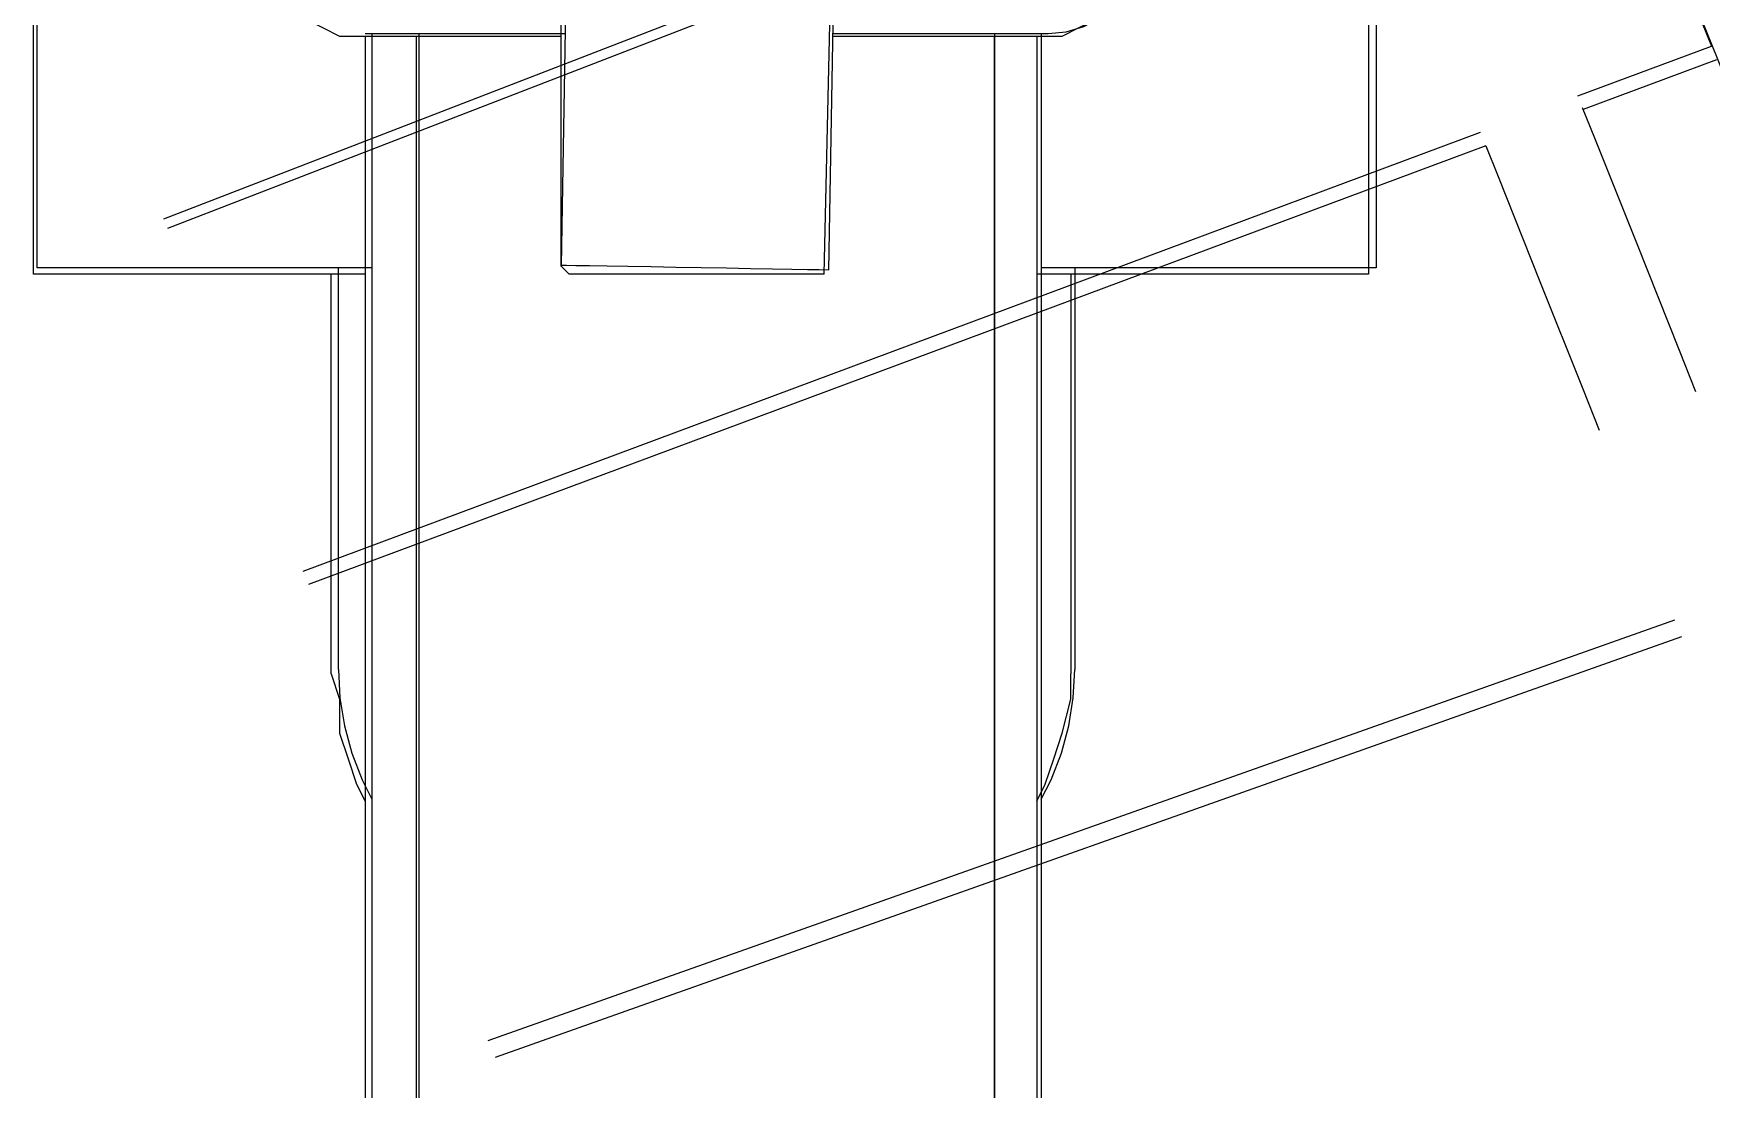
# Model space of a CAD drawing. Extents: x 3 to 592, y 5 to 207.
# Drawn here: x 134.37 to 141.34, y 59.16 to 63.55 of the extents above; entities that cross this region are included whole.
import ezdxf

# ---------------------------------------------------------------- set-up
doc = ezdxf.new("R2010")
doc.units = 0
doc.layers.get('0').update_dxf_attribs({"linetype": 'CONTINUOUS'})

msp = doc.modelspace()

# ---------------------------------------------------------------- linework, layer by layer
at = {"color": 7}
for points in [[(134.373056, 62.5475), (134.373056, 68.121389)], [(134.388013, 62.573676), (134.388013, 68.129221)], [(134.388013, 62.573676), (134.388013, 68.129221)], [(134.388013, 62.573676), (134.388013, 68.129221)], [(134.388013, 62.573676), (134.388013, 68.129221)], [(139.911667, 68.121389), (139.911667, 62.5475)], [(139.943558, 68.129221), (139.943558, 62.573676)], [(139.943558, 68.129221), (139.943558, 62.573676)], [(139.943558, 68.129221), (139.943558, 62.573676)], [(139.943558, 68.129221), (139.943558, 62.573676)], [(140.732722, 64.982796), (141.335266, 63.493721)], [(140.732722, 64.982796), (141.335266, 63.493721)], [(140.819117, 64.776703), (141.405786, 63.327139)], [(140.819117, 64.776703), (141.405786, 63.327139)], [(134.913061, 62.776749), (139.771473, 64.655982)], [(134.913061, 62.776749), (139.771473, 64.655982)], [(139.787171, 64.617036), (134.928495, 62.737717)], [(139.787171, 64.617036), (134.928495, 62.737717)], [(136.560278, 64.276111), (136.560278, 62.582778)], [(136.59164, 64.296114), (136.561654, 62.58373)], [(136.59164, 64.296114), (136.561654, 62.58373)], [(136.59164, 64.296114), (136.561654, 62.58373)], [(136.59164, 64.296114), (136.561654, 62.58373)], [(137.653889, 62.5475), (137.689167, 64.135)], [(137.672551, 62.564363), (137.700067, 64.139516)], [(137.672551, 62.564363), (137.700067, 64.139516)], [(137.672551, 62.564363), (137.700067, 64.139516)], [(137.672551, 62.564363), (137.700067, 64.139516)], [(135.325556, 63.923333), (135.360833, 63.852778), (135.360833, 63.782222), (135.396111, 63.711667), (135.466667, 63.641111), (135.501944, 63.605833), (135.5725, 63.570556), (135.643056, 63.535278), (135.748889, 63.535278)], [(138.571111, 63.535278), (138.641667, 63.535278), (138.712222, 63.570556), (138.782778, 63.605833), (138.853333, 63.641111), (138.888611, 63.711667), (138.923889, 63.782222), (138.959167, 63.852778), (138.959167, 63.923333)], [(138.582471, 63.545896), (138.658318, 63.553305), (138.731343, 63.57553), (138.798371, 63.611513), (138.857284, 63.659844), (138.905968, 63.718757), (138.941598, 63.786138), (138.963823, 63.85881), (138.971232, 63.934657)], [(138.582471, 63.545896), (138.658318, 63.553305), (138.731343, 63.57553), (138.798371, 63.611513), (138.857284, 63.659844), (138.905968, 63.718757), (138.941598, 63.786138), (138.963823, 63.85881), (138.971232, 63.934657)], [(138.582471, 63.545896), (138.658318, 63.553305), (138.731343, 63.57553), (138.798371, 63.611513), (138.857284, 63.659844), (138.905968, 63.718757), (138.941598, 63.786138), (138.963823, 63.85881), (138.971232, 63.934657)], [(138.582471, 63.545896), (138.658318, 63.553305), (138.731343, 63.57553), (138.798371, 63.611513), (138.857284, 63.659844), (138.905968, 63.718757), (138.941598, 63.786138), (138.963823, 63.85881), (138.971232, 63.934657)], [(135.748889, 63.535278), (135.748889, 57.961389)], [(135.748889, 63.535278), (136.560278, 63.535278)], [(135.749136, 63.545896), (136.578516, 63.545896)], [(135.749136, 63.545896), (136.578516, 63.545896)], [(135.749136, 63.545896), (136.578516, 63.545896)], [(135.749136, 63.545896), (136.578516, 63.545896)], [(135.776899, 63.545896), (135.776899, 57.990352)], [(135.776899, 63.545896), (135.776899, 57.990352)], [(135.776899, 63.545896), (135.776899, 57.990352)], [(135.776899, 63.545896), (135.776899, 57.990352)], [(135.960556, 63.535278), (135.960556, 57.961389)], [(135.971351, 63.545896), (135.971351, 57.990352)], [(135.971351, 63.545896), (135.971351, 57.990352)], [(135.971351, 63.545896), (135.971351, 57.990352)], [(135.971351, 63.545896), (135.971351, 57.990352)], [(137.689167, 63.535278), (138.571111, 63.535278)], [(137.689766, 63.545896), (138.582294, 63.545896)], [(137.689766, 63.545896), (138.582294, 63.545896)], [(137.689766, 63.545896), (138.582294, 63.545896)], [(137.689766, 63.545896), (138.582294, 63.545896)], [(138.359444, 63.535278), (138.359444, 57.961389)], [(138.360221, 63.545896), (138.360221, 57.990352)], [(138.360221, 63.545896), (138.360221, 57.990352)], [(138.360221, 63.545896), (138.360221, 57.990352)], [(138.360221, 63.545896), (138.360221, 57.990352)], [(138.535833, 63.535278), (138.535833, 57.961389)], [(138.554672, 63.545896), (138.554672, 57.990352)], [(138.554672, 63.545896), (138.554672, 57.990352)], [(138.554672, 63.545896), (138.554672, 57.990352)], [(138.554672, 63.545896), (138.554672, 57.990352)], [(140.780664, 63.287028), (141.335231, 63.493756)], [(140.780664, 63.287028), (141.335231, 63.493756)], [(141.356221, 63.437241), (140.803066, 63.230866)], [(141.356221, 63.437241), (140.803066, 63.230866)], [(140.799427, 63.23982), (140.850161, 63.112615), (141.023728, 62.676934), (141.201175, 62.231729), (141.269557, 62.060042)], [(140.799427, 63.23982), (140.850161, 63.112615), (141.023728, 62.676934), (141.201175, 62.231729), (141.269557, 62.060042)], [(135.492099, 61.315343), (140.377263, 63.136709)], [(135.492099, 61.315343), (140.377263, 63.136709)], [(140.399488, 63.080512), (135.51428, 61.259128)], [(140.399488, 63.080512), (135.51428, 61.259128)], [(140.399483, 63.080435), (140.450217, 62.95323), (140.623784, 62.517549), (140.801231, 62.072344), (140.869613, 61.900657)], [(140.399483, 63.080435), (140.450217, 62.95323), (140.623784, 62.517549), (140.801231, 62.072344), (140.869613, 61.900657)], [(135.748889, 62.5475), (134.373056, 62.5475)], [(135.776899, 62.573676), (134.388013, 62.573676)], [(135.776899, 62.573676), (134.388013, 62.573676)], [(135.776899, 62.573676), (134.388013, 62.573676)], [(135.776899, 62.573676), (134.388013, 62.573676)], [(135.607778, 62.053611), (135.607778, 62.265278), (135.607778, 62.476944), (135.607778, 62.5475)], [(135.638011, 62.074989), (135.638011, 62.282776), (135.638011, 62.50432), (135.638011, 62.573817)], [(135.638011, 62.074989), (135.638011, 62.282776), (135.638011, 62.50432), (135.638011, 62.573817)], [(135.638011, 62.074989), (135.638011, 62.282776), (135.638011, 62.50432), (135.638011, 62.573817)], [(135.638011, 62.074989), (135.638011, 62.282776), (135.638011, 62.50432), (135.638011, 62.573817)], [(137.653889, 62.5475), (137.618611, 62.5475), (137.583333, 62.5475), (137.512778, 62.5475), (137.406944, 62.5475), (137.336389, 62.5475), (137.230556, 62.5475), (137.124722, 62.5475), (137.018889, 62.5475), (136.913056, 62.5475), (136.807222, 62.5475), (136.736667, 62.5475), (136.666111, 62.5475), (136.595556, 62.5475), (136.560278, 62.582778)], [(137.672551, 62.564363), (137.632687, 62.565068), (137.584356, 62.565774), (137.519093, 62.567185), (137.439365, 62.568596), (137.347995, 62.570007), (137.248159, 62.571771), (137.143384, 62.573535), (137.037904, 62.575652), (136.935245, 62.577416), (136.83929, 62.578827), (136.753212, 62.580591), (136.68054, 62.581649), (136.62339, 62.582707), (136.584231, 62.583413), (136.564123, 62.583766)], [(137.672551, 62.564363), (137.632687, 62.565068), (137.584356, 62.565774), (137.519093, 62.567185), (137.439365, 62.568596), (137.347995, 62.570007), (137.248159, 62.571771), (137.143384, 62.573535), (137.037904, 62.575652), (136.935245, 62.577416), (136.83929, 62.578827), (136.753212, 62.580591), (136.68054, 62.581649), (136.62339, 62.582707), (136.584231, 62.583413), (136.564123, 62.583766)], [(137.672551, 62.564363), (137.632687, 62.565068), (137.584356, 62.565774), (137.519093, 62.567185), (137.439365, 62.568596), (137.347995, 62.570007), (137.248159, 62.571771), (137.143384, 62.573535), (137.037904, 62.575652), (136.935245, 62.577416), (136.83929, 62.578827), (136.753212, 62.580591), (136.68054, 62.581649), (136.62339, 62.582707), (136.584231, 62.583413), (136.564123, 62.583766)], [(137.672551, 62.564363), (137.632687, 62.565068), (137.584356, 62.565774), (137.519093, 62.567185), (137.439365, 62.568596), (137.347995, 62.570007), (137.248159, 62.571771), (137.143384, 62.573535), (137.037904, 62.575652), (136.935245, 62.577416), (136.83929, 62.578827), (136.753212, 62.580591), (136.68054, 62.581649), (136.62339, 62.582707), (136.584231, 62.583413), (136.564123, 62.583766)], [(139.911667, 62.5475), (138.535833, 62.5475)], [(139.943558, 62.573676), (138.554672, 62.573676)], [(139.943558, 62.573676), (138.554672, 62.573676)], [(139.943558, 62.573676), (138.554672, 62.573676)], [(139.943558, 62.573676), (138.554672, 62.573676)], [(138.676944, 62.5475), (138.676944, 62.476944), (138.676944, 62.265278), (138.676944, 62.053611)], [(138.69356, 62.573676), (138.69356, 62.504532), (138.69356, 62.282987), (138.69356, 62.074848)], [(138.69356, 62.573676), (138.69356, 62.504532), (138.69356, 62.282987), (138.69356, 62.074848)], [(138.69356, 62.573676), (138.69356, 62.504532), (138.69356, 62.282987), (138.69356, 62.074848)], [(138.69356, 62.573676), (138.69356, 62.504532), (138.69356, 62.282987), (138.69356, 62.074848)], [(135.607778, 60.889444), (135.607778, 60.924722), (135.607778, 60.995278), (135.607778, 61.065833), (135.607778, 61.136389), (135.607778, 61.242222), (135.607778, 61.383333), (135.607778, 61.524444), (135.607778, 61.700833), (135.607778, 61.877222), (135.607778, 62.053611)], [(135.638011, 60.907013), (135.638011, 60.919007), (135.638011, 60.950757), (135.638011, 61.00191), (135.638011, 61.072818), (135.638011, 61.162777), (135.638011, 61.271079), (135.638011, 61.398079), (135.638011, 61.542366), (135.638011, 61.703938), (135.638011, 61.881738), (135.638011, 62.07506)], [(135.638011, 60.907013), (135.638011, 60.919007), (135.638011, 60.950757), (135.638011, 61.00191), (135.638011, 61.072818), (135.638011, 61.162777), (135.638011, 61.271079), (135.638011, 61.398079), (135.638011, 61.542366), (135.638011, 61.703938), (135.638011, 61.881738), (135.638011, 62.07506)], [(135.638011, 60.907013), (135.638011, 60.919007), (135.638011, 60.950757), (135.638011, 61.00191), (135.638011, 61.072818), (135.638011, 61.162777), (135.638011, 61.271079), (135.638011, 61.398079), (135.638011, 61.542366), (135.638011, 61.703938), (135.638011, 61.881738), (135.638011, 62.07506)], [(135.638011, 60.907013), (135.638011, 60.919007), (135.638011, 60.950757), (135.638011, 61.00191), (135.638011, 61.072818), (135.638011, 61.162777), (135.638011, 61.271079), (135.638011, 61.398079), (135.638011, 61.542366), (135.638011, 61.703938), (135.638011, 61.881738), (135.638011, 62.07506)], [(138.676944, 62.053611), (138.676944, 61.877222), (138.676944, 61.700833), (138.676944, 61.524444), (138.676944, 61.383333), (138.676944, 61.242222), (138.676944, 61.136389), (138.676944, 61.065833), (138.676944, 60.995278), (138.676944, 60.924722), (138.676944, 60.889444)], [(138.69356, 62.074989), (138.69356, 61.881667), (138.69356, 61.703867), (138.69356, 61.542648), (138.69356, 61.398009), (138.69356, 61.271362), (138.69356, 61.162706), (138.69356, 61.072748), (138.69356, 61.001839), (138.69356, 60.950687), (138.69356, 60.918937), (138.69356, 60.906942)], [(138.69356, 62.074989), (138.69356, 61.881667), (138.69356, 61.703867), (138.69356, 61.542648), (138.69356, 61.398009), (138.69356, 61.271362), (138.69356, 61.162706), (138.69356, 61.072748), (138.69356, 61.001839), (138.69356, 60.950687), (138.69356, 60.918937), (138.69356, 60.906942)], [(138.69356, 62.074989), (138.69356, 61.881667), (138.69356, 61.703867), (138.69356, 61.542648), (138.69356, 61.398009), (138.69356, 61.271362), (138.69356, 61.162706), (138.69356, 61.072748), (138.69356, 61.001839), (138.69356, 60.950687), (138.69356, 60.918937), (138.69356, 60.906942)], [(138.69356, 62.074989), (138.69356, 61.881667), (138.69356, 61.703867), (138.69356, 61.542648), (138.69356, 61.398009), (138.69356, 61.271362), (138.69356, 61.162706), (138.69356, 61.072748), (138.69356, 61.001839), (138.69356, 60.950687), (138.69356, 60.918937), (138.69356, 60.906942)], [(136.25977, 59.36733), (141.183783, 61.112788)], [(136.25977, 59.36733), (141.183783, 61.112788)], [(141.211688, 61.042444), (136.28795, 59.297084)], [(141.211688, 61.042444), (136.28795, 59.297084)], [(135.607778, 60.889444), (135.643056, 60.783611), (135.643056, 60.6425), (135.678333, 60.536667), (135.713611, 60.430833), (135.748889, 60.360278)], [(135.638011, 60.907013), (135.644361, 60.789538), (135.663058, 60.673121), (135.69375, 60.559527), (135.736436, 60.449813), (135.777005, 60.369027)], [(135.638011, 60.907013), (135.644361, 60.789538), (135.663058, 60.673121), (135.69375, 60.559527), (135.736436, 60.449813), (135.777005, 60.369027)], [(135.638011, 60.907013), (135.644361, 60.789538), (135.663058, 60.673121), (135.69375, 60.559527), (135.736436, 60.449813), (135.777005, 60.369027)], [(135.638011, 60.907013), (135.644361, 60.789538), (135.663058, 60.673121), (135.69375, 60.559527), (135.736436, 60.449813), (135.777005, 60.369027)], [(138.535833, 60.360278), (138.571111, 60.430833), (138.606389, 60.536667), (138.641667, 60.6425), (138.676944, 60.783611), (138.676944, 60.889444)], [(138.554672, 60.369097), (138.595241, 60.449883), (138.637927, 60.559597), (138.668619, 60.673192), (138.687316, 60.789608), (138.693666, 60.907083)], [(138.554672, 60.369097), (138.595241, 60.449883), (138.637927, 60.559597), (138.668619, 60.673192), (138.687316, 60.789608), (138.693666, 60.907083)], [(138.554672, 60.369097), (138.595241, 60.449883), (138.637927, 60.559597), (138.668619, 60.673192), (138.687316, 60.789608), (138.693666, 60.907083)], [(138.554672, 60.369097), (138.595241, 60.449883), (138.637927, 60.559597), (138.668619, 60.673192), (138.687316, 60.789608), (138.693666, 60.907083)]]:
    msp.add_lwpolyline(points, dxfattribs=at)

doc.saveas('drawing.dxf')
